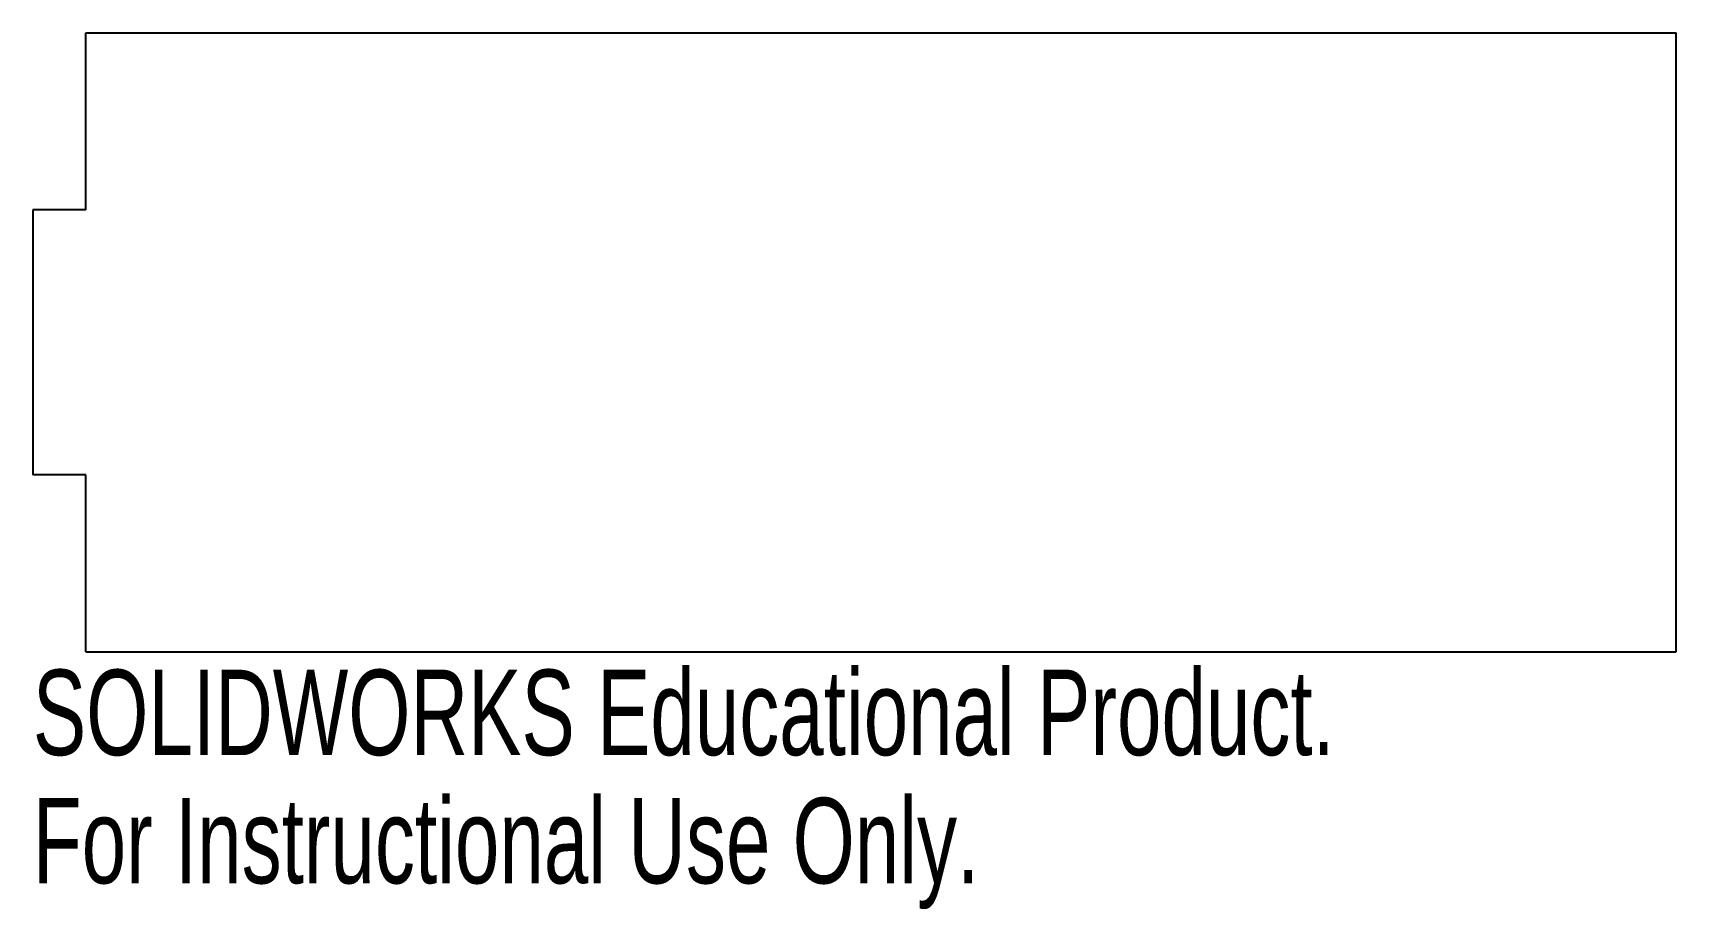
# Model space of a CAD drawing. Header units: millimetres. Extents: x -48 to 45, y -32.1 to 17.5.
import ezdxf

# ---------------------------------------------------------------- set-up
doc = ezdxf.new("R2010")
doc.units = ezdxf.units.MM
doc.styles.add('SLDTEXTSTYLE0', font='TXT', dxfattribs={"width": 0.7})

msp = doc.modelspace()

# ---------------------------------------------------------------- linework, layer by layer
at = {"color": 7, "linetype": 'Continuous', "lineweight": 25}
for p, q in [((-45, 17.5), (45, 17.5)), ((-45, 7.5), (-45, 17.5)), ((45, -17.5), (45, 17.5)), ((-45, 7.5), (-48, 7.5)), ((-48, 7.5), (-48, -7.5)), ((-45, -7.5), (-48, -7.5)), ((-45, -17.5), (-45, -7.5)), ((-45, -17.5), (45, -17.5))]:
    msp.add_line(p, q, dxfattribs=at)

# ---------------------------------------------------------------- texts
at = {"color": 7, "linetype": 'Continuous', "char_height": 4.83362, "attachment_point": 1, "style": 'SLDTEXTSTYLE0'}
for s, insert in [('SOLIDWORKS Educational Product.', (-48, -18.52)), ('For Instructional Use Only.', (-48, -25.77))]:
    msp.add_mtext(s, dxfattribs=dict(at, insert=insert))

doc.saveas('drawing.dxf')
